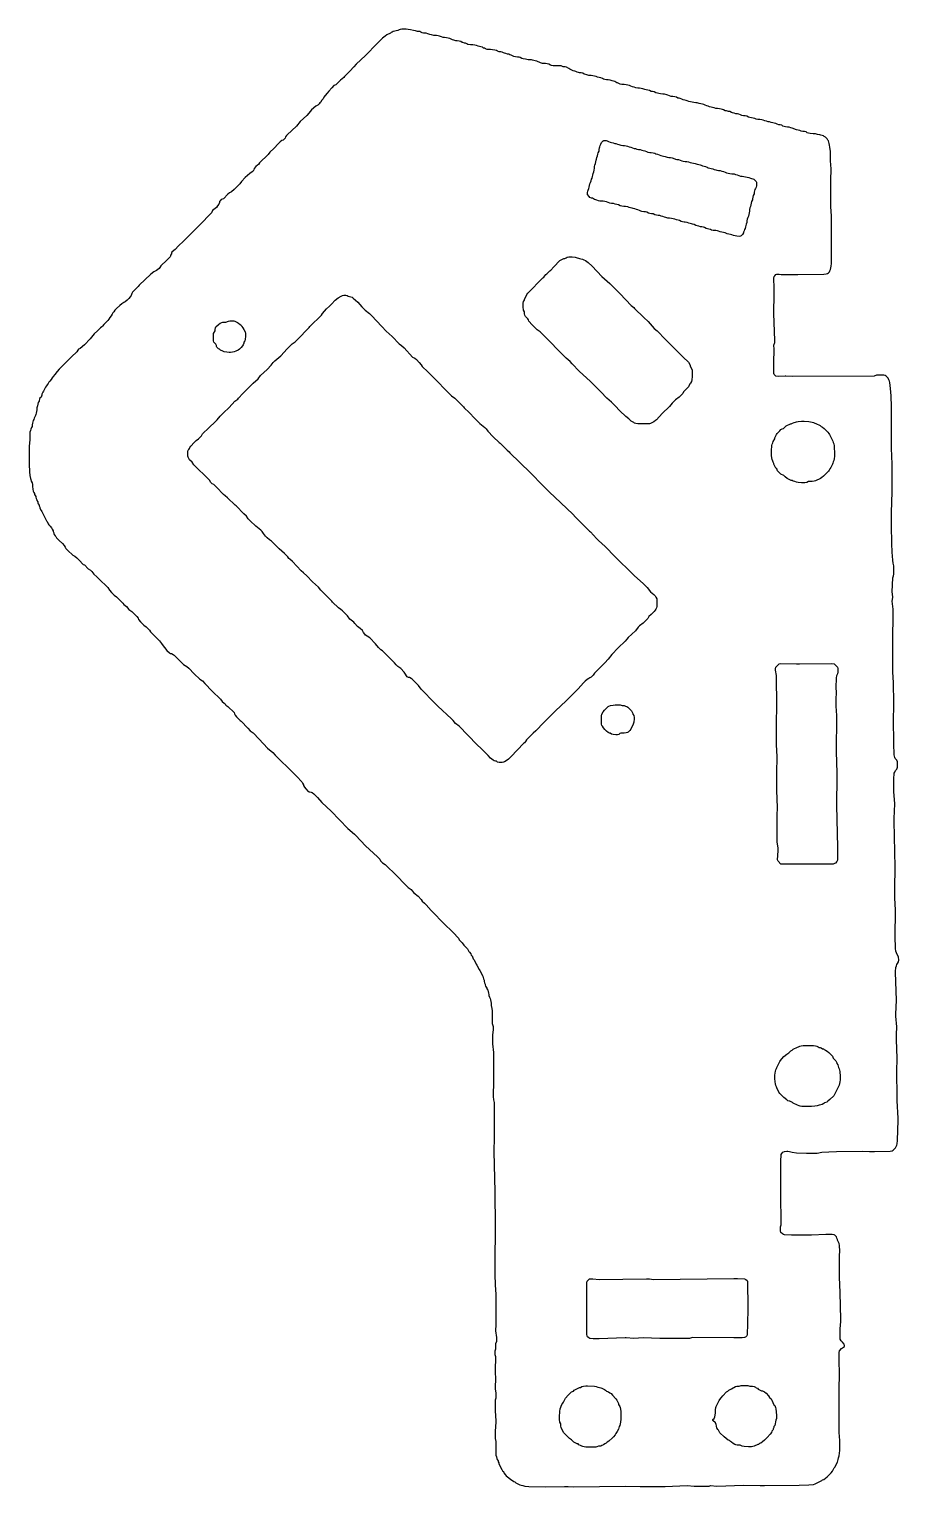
# Model space of a CAD drawing. Header units: metres. Extents: x 0 to 201, y 24 to 297.
# Drawn here: x 153.2 to 197.8, y 121.5 to 196.3 of the extents above; entities that cross this region are included whole.
import ezdxf

# ---------------------------------------------------------------- set-up
doc = ezdxf.new("R2010")
doc.units = ezdxf.units.M

msp = doc.modelspace()

# ---------------------------------------------------------------- linework, layer by layer
for points in [[(172.297, 196.3), (172.212, 196.279), (172.148, 196.257), (172.085, 196.236), (172, 196.215), (171.937, 196.194), (171.852, 196.173), (171.789, 196.151), (171.746, 196.13), (171.704, 196.088), (171.513, 196.003), (171.429, 195.94), (171.302, 195.834), (171.027, 195.559), (170.434, 194.945), (169.947, 194.5), (169.82, 194.374), (169.63, 194.141), (169.355, 193.865), (169.312, 193.823), (169.143, 193.675), (168.91, 193.442), (168.804, 193.4), (168.698, 193.294), (168.55, 193.125), (168.465, 193.019), (168.36, 192.892), (168.296, 192.807), (168.254, 192.722), (168.169, 192.638), (168.127, 192.553), (168.084, 192.511), (168.042, 192.469), (167.979, 192.405), (167.873, 192.341), (167.661, 192.151), (167.513, 191.982), (167.407, 191.876), (167.069, 191.558), (166.878, 191.326), (166.412, 190.881), (166.37, 190.839), (166.328, 190.775), (166.306, 190.712), (166.201, 190.606), (166.137, 190.585), (166.053, 190.521), (165.968, 190.436), (165.714, 190.183), (165.523, 189.992), (165.439, 189.865), (164.994, 189.442), (164.931, 189.357), (164.888, 189.315), (164.804, 189.251), (164.719, 189.145), (164.698, 189.082), (164.655, 189.018), (164.613, 188.976), (164.486, 188.891), (164.253, 188.68), (164.063, 188.489), (163.978, 188.362), (163.682, 188.066), (163.555, 187.96), (163.449, 187.897), (163.364, 187.833), (163.131, 187.6), (163.026, 187.558), (162.962, 187.494), (162.941, 187.452), (162.941, 187.41), (162.899, 187.325), (162.835, 187.24), (162.772, 187.156), (162.708, 187.092), (162.581, 186.986), (162.518, 186.88), (161.904, 186.245), (161.565, 185.907), (161.078, 185.42), (160.824, 185.187), (160.655, 184.997), (160.591, 184.933), (160.486, 184.849), (160.464, 184.806), (160.464, 184.764), (160.422, 184.7), (160.422, 184.658), (160.401, 184.616), (160.232, 184.446), (159.914, 184.15), (159.872, 184.065), (159.829, 184.023), (159.702, 183.917), (159.554, 183.854), (159.406, 183.727), (158.814, 183.155), (158.75, 183.092), (158.475, 182.795), (158.433, 182.732), (158.39, 182.626), (158.348, 182.562), (158.284, 182.478), (158.2, 182.393), (158.094, 182.308), (158.03, 182.266), (157.924, 182.203), (157.819, 182.118), (157.649, 181.97), (157.565, 181.885), (157.501, 181.8), (157.459, 181.737), (157.416, 181.673), (157.374, 181.589), (157.311, 181.504), (157.247, 181.419), (157.205, 181.356), (156.993, 181.144), (156.93, 181.06), (156.887, 181.017), (156.824, 180.975), (156.718, 180.869), (156.676, 180.827), (156.506, 180.657), (156.295, 180.404), (155.998, 180.107), (155.787, 179.917), (155.702, 179.874), (155.66, 179.832), (155.617, 179.747), (155.342, 179.493), (155.194, 179.345), (154.919, 179.07), (154.707, 178.858), (154.601, 178.731), (154.474, 178.583), (154.39, 178.477), (154.347, 178.414), (154.284, 178.329), (154.22, 178.244), (154.178, 178.181), (154.136, 178.118), (154.093, 178.054), (154.051, 177.99), (154.009, 177.927), (153.966, 177.863), (153.903, 177.715), (153.861, 177.673), (153.839, 177.631), (153.818, 177.567), (153.818, 177.525), (153.797, 177.461), (153.776, 177.419), (153.712, 177.356), (153.691, 177.313), (153.67, 177.25), (153.67, 177.207), (153.628, 177.144), (153.606, 177.059), (153.585, 176.975), (153.564, 176.869), (153.564, 176.763), (153.543, 176.678), (153.522, 176.594), (153.501, 176.53), (153.48, 176.466), (153.458, 176.403), (153.416, 176.339), (153.395, 176.276), (153.374, 176.213), (153.352, 176.149), (153.331, 176.085), (153.31, 176.001), (153.31, 175.916), (153.289, 175.853), (153.247, 175.768), (153.225, 175.704), (153.204, 175.62), (153.204, 175.218), (153.162, 174.9), (153.162, 173.969), (153.183, 173.588), (153.204, 173.397), (153.225, 173.249), (153.247, 173.186), (153.268, 173.101), (153.31, 173.016), (153.331, 172.932), (153.331, 172.826), (153.352, 172.699), (153.374, 172.593), (153.395, 172.529), (153.437, 172.466), (153.437, 172.424), (153.501, 172.318), (153.501, 172.275), (153.522, 172.212), (153.564, 172.148), (153.564, 172.106), (153.606, 172.043), (153.606, 172), (153.628, 171.937), (153.67, 171.873), (153.67, 171.831), (153.712, 171.767), (153.712, 171.725), (153.776, 171.598), (153.818, 171.556), (154.051, 171.069), (154.093, 171.027), (154.136, 170.921), (154.178, 170.857), (154.242, 170.794), (154.305, 170.709), (154.347, 170.646), (154.39, 170.561), (154.39, 170.519), (154.432, 170.455), (154.432, 170.413), (154.453, 170.37), (154.495, 170.307), (154.538, 170.265), (154.559, 170.201), (154.707, 170.053), (154.876, 169.905), (154.961, 169.799), (155.004, 169.714), (155.046, 169.651), (155.152, 169.545), (155.406, 169.312), (155.511, 169.249), (155.617, 169.164), (155.723, 169.058), (155.935, 168.825), (155.998, 168.804), (156.189, 168.614), (156.316, 168.529), (156.379, 168.465), (156.485, 168.338), (156.633, 168.19), (156.739, 168.084), (157.205, 167.64), (157.29, 167.513), (157.395, 167.386), (157.522, 167.259), (157.649, 167.174), (157.967, 166.836), (158.03, 166.772), (158.157, 166.666), (158.284, 166.518), (158.433, 166.412), (158.686, 166.158), (158.75, 166.074), (158.771, 166.01), (158.877, 165.883), (159.046, 165.714), (159.173, 165.629), (159.343, 165.46), (159.385, 165.375), (159.851, 164.91), (159.957, 164.782), (160.041, 164.655), (160.105, 164.571), (160.232, 164.423), (160.359, 164.296), (160.422, 164.253), (160.464, 164.253), (160.549, 164.211), (160.613, 164.169), (161.078, 163.703), (161.163, 163.639), (161.248, 163.597), (161.353, 163.512), (161.629, 163.216), (161.925, 162.941), (162.052, 162.856), (162.179, 162.729), (162.56, 162.327), (162.983, 161.925), (163.068, 161.798), (163.174, 161.713), (163.216, 161.671), (163.258, 161.607), (163.364, 161.544), (163.682, 161.226), (163.703, 161.163), (163.745, 161.1), (163.809, 161.015), (163.999, 160.824), (164.042, 160.782), (164.38, 160.422), (164.507, 160.295), (164.655, 160.189), (164.698, 160.147), (165.185, 159.618), (165.396, 159.406), (165.672, 159.173), (165.798, 159.046), (166.73, 158.115), (166.899, 157.946), (167.153, 157.671), (167.195, 157.607), (167.238, 157.522), (167.238, 157.48), (167.301, 157.395), (167.365, 157.311), (167.492, 157.184), (167.534, 157.162), (167.576, 157.162), (167.64, 157.141), (167.682, 157.12), (167.767, 157.057), (167.957, 156.866), (168.19, 156.612), (168.656, 156.168), (169.524, 155.279), (169.862, 154.982), (169.926, 154.919), (170.434, 154.39), (171.048, 153.818), (171.154, 153.712), (171.196, 153.628), (171.302, 153.522), (171.429, 153.437), (172.043, 152.844), (172.445, 152.421), (172.614, 152.252), (172.762, 152.146), (172.826, 152.082), (172.91, 151.977), (173.122, 151.807), (173.291, 151.638), (173.334, 151.553), (173.461, 151.447), (173.546, 151.363), (173.799, 151.066), (174.498, 150.347), (174.858, 150.008), (174.921, 149.945), (175.196, 149.648), (175.239, 149.564), (175.387, 149.416), (175.472, 149.288), (175.662, 149.098), (175.704, 149.035), (175.726, 148.971), (175.768, 148.929), (175.832, 148.844), (175.853, 148.78), (175.895, 148.738), (175.958, 148.59), (176.001, 148.548), (176.107, 148.315), (176.149, 148.273), (176.255, 148.04), (176.297, 147.997), (176.445, 147.701), (176.466, 147.637), (176.488, 147.574), (176.509, 147.489), (176.509, 147.426), (176.53, 147.362), (176.572, 147.299), (176.572, 147.256), (176.594, 147.193), (176.657, 147.087), (176.657, 147.045), (176.699, 146.981), (176.72, 146.918), (176.742, 146.833), (176.763, 146.77), (176.763, 146.706), (176.784, 146.621), (176.826, 146.558), (176.847, 146.494), (176.869, 146.325), (176.869, 146.198), (176.911, 146.05), (176.932, 145.923), (176.932, 145.267), (176.975, 145.119), (176.975, 144.949), (176.953, 144.695), (176.953, 144.357), (176.953, 144.23), (176.996, 143.785), (176.996, 143.595), (176.996, 142.134), (176.996, 142.007), (176.975, 141.859), (176.975, 141.605), (176.975, 141.52), (176.996, 141.351), (177.038, 141.224), (177.038, 140.779), (177.038, 139.277), (177.017, 138.853), (177.017, 138.684), (177.059, 136.652), (177.059, 136.44), (177.059, 136.377), (177.08, 135.128), (177.08, 135.001), (177.08, 134.218), (177.059, 133.583), (177.059, 133.413), (177.059, 133.054), (177.059, 132.969), (177.059, 132.8), (177.059, 132.651), (177.059, 132.482), (177.059, 132.419), (177.08, 131.847), (177.123, 131.381), (177.123, 131.255), (177.123, 131), (177.123, 130.852), (177.123, 129.836), (177.101, 129.498), (177.144, 129.159), (177.144, 128.947), (177.101, 128.841), (177.101, 128.566), (177.059, 128.46), (177.059, 128.291), (177.101, 128.185), (177.08, 127.444), (177.101, 126.979), (177.08, 126.682), (177.08, 126.534), (177.123, 126.301), (177.123, 126.047), (177.08, 125.942), (177.08, 125.391), (177.123, 124.883), (177.123, 124.841), (177.08, 124.333), (177.08, 123.973), (177.123, 123.825), (177.123, 123.126), (177.144, 123.042), (177.165, 122.957), (177.186, 122.894), (177.228, 122.83), (177.228, 122.788), (177.271, 122.724), (177.271, 122.682), (177.419, 122.386), (177.461, 122.322), (177.504, 122.28), (177.525, 122.216), (177.588, 122.132), (177.652, 122.068), (177.779, 121.962), (177.885, 121.878), (177.969, 121.814), (178.033, 121.772), (178.096, 121.751), (178.139, 121.708), (178.35, 121.602), (178.414, 121.581), (178.499, 121.56), (178.604, 121.539), (178.816, 121.518), (179.684, 121.497), (180.636, 121.518), (180.827, 121.518), (181.102, 121.497), (183.769, 121.539), (184.531, 121.518), (184.637, 121.518), (185.695, 121.518), (185.801, 121.518), (186.944, 121.56), (187.304, 121.539), (187.516, 121.539), (188.066, 121.539), (188.129, 121.56), (188.468, 121.539), (189.823, 121.581), (190.69, 121.56), (190.902, 121.56), (192.68, 121.581), (193.188, 121.602), (193.421, 121.624), (193.506, 121.645), (193.844, 121.814), (193.887, 121.856), (193.95, 121.878), (194.035, 121.941), (194.119, 122.005), (194.331, 122.216), (194.395, 122.301), (194.437, 122.364), (194.479, 122.47), (194.522, 122.513), (194.649, 122.767), (194.67, 122.83), (194.691, 122.894), (194.712, 122.978), (194.733, 123.084), (194.755, 123.232), (194.776, 123.359), (194.776, 123.867), (194.733, 124.291), (194.733, 124.354), (194.733, 125.031), (194.733, 125.243), (194.733, 126.682), (194.755, 127.106), (194.755, 127.233), (194.755, 127.444), (194.755, 127.55), (194.733, 127.72), (194.733, 128.312), (194.733, 128.397), (194.755, 128.482), (194.86, 128.588), (195.008, 128.693), (195.008, 128.757), (194.987, 128.82), (194.903, 128.926), (194.839, 128.99), (194.797, 129.074), (194.797, 129.159), (194.797, 129.603), (194.818, 129.984), (194.818, 130.09), (194.797, 131.466), (194.755, 132.249), (194.755, 132.482), (194.755, 133.181), (194.755, 133.371), (194.776, 133.583), (194.755, 133.879), (194.733, 133.985), (194.712, 134.048), (194.649, 134.154), (194.649, 134.197), (194.627, 134.26), (194.606, 134.324), (194.522, 134.408), (194.479, 134.429), (194.374, 134.451), (194.056, 134.451), (193.315, 134.408), (193.231, 134.408), (192.574, 134.408), (192.299, 134.408), (191.939, 134.429), (191.876, 134.451), (191.833, 134.472), (191.749, 134.556), (191.728, 134.62), (191.728, 134.832), (191.77, 134.938), (191.749, 136.588), (191.749, 138.197), (191.77, 138.557), (191.791, 138.599), (191.855, 138.663), (191.939, 138.705), (192.045, 138.726), (192.109, 138.726), (192.193, 138.705), (192.32, 138.663), (192.553, 138.642), (193.061, 138.62), (193.612, 138.62), (193.844, 138.663), (194.204, 138.684), (194.606, 138.705), (195.94, 138.726), (196.3, 138.705), (196.554, 138.705), (197.358, 138.726), (197.464, 138.748), (197.506, 138.769), (197.548, 138.811), (197.591, 138.853), (197.633, 138.896), (197.697, 139.023), (197.718, 139.107), (197.739, 139.277), (197.76, 140.314), (197.76, 140.42), (197.718, 141.309), (197.697, 143.023), (197.718, 143.298), (197.718, 143.489), (197.675, 144.441), (197.675, 144.716), (197.697, 145.097), (197.654, 145.648), (197.654, 145.754), (197.675, 146.473), (197.633, 147.892), (197.633, 147.934), (197.654, 148.145), (197.675, 148.23), (197.697, 148.294), (197.739, 148.357), (197.781, 148.442), (197.802, 148.526), (197.781, 148.696), (197.697, 148.844), (197.675, 148.907), (197.654, 148.992), (197.633, 149.119), (197.612, 149.754), (197.633, 151.045), (197.633, 151.088), (197.591, 151.723), (197.591, 152.188), (197.612, 153.289), (197.57, 155.66), (197.57, 155.787), (197.591, 156.549), (197.548, 157.184), (197.548, 157.819), (197.57, 158.115), (197.591, 158.178), (197.633, 158.263), (197.697, 158.327), (197.718, 158.369), (197.739, 158.433), (197.739, 158.708), (197.697, 158.792), (197.612, 158.877), (197.591, 158.919), (197.57, 159.067), (197.548, 159.639), (197.527, 160.909), (197.527, 161.078), (197.548, 161.353), (197.548, 161.65), (197.548, 161.734), (197.527, 162.75), (197.485, 163.322), (197.485, 163.407), (197.485, 164.655), (197.485, 164.698), (197.506, 166.539), (197.464, 166.941), (197.485, 167.132), (197.485, 167.174), (197.464, 167.428), (197.485, 168.148), (197.527, 168.254), (197.548, 168.338), (197.548, 168.762), (197.506, 168.889), (197.485, 169.058), (197.464, 169.46), (197.443, 169.905), (197.421, 170.836), (197.421, 171.492), (197.464, 172.551), (197.464, 172.593), (197.464, 172.995), (197.464, 173.101), (197.464, 173.672), (197.464, 173.969), (197.421, 174.794), (197.421, 176.911), (197.4, 177.482), (197.379, 177.863), (197.358, 178.012), (197.337, 178.16), (197.316, 178.244), (197.294, 178.308), (197.252, 178.393), (197.146, 178.499), (197.104, 178.52), (197.04, 178.541), (196.66, 178.541), (196.532, 178.499), (192.341, 178.477), (192.003, 178.499), (191.96, 178.499), (191.601, 178.477), (191.495, 178.499), (191.41, 178.583), (191.389, 178.625), (191.389, 178.837), (191.389, 179.409), (191.389, 179.451), (191.41, 179.599), (191.41, 179.79), (191.41, 179.874), (191.389, 180.086), (191.431, 180.213), (191.431, 180.319), (191.389, 181.716), (191.41, 182.711), (191.41, 183.007), (191.389, 183.515), (191.41, 183.6), (191.431, 183.642), (191.495, 183.706), (191.537, 183.727), (191.601, 183.727), (191.664, 183.727), (191.77, 183.706), (192.617, 183.706), (193.95, 183.727), (194.077, 183.748), (194.141, 183.769), (194.183, 183.79), (194.246, 183.854), (194.268, 183.896), (194.289, 183.959), (194.31, 184.044), (194.331, 184.129), (194.352, 184.277), (194.352, 186.711), (194.31, 187.198), (194.31, 187.748), (194.31, 188.341), (194.31, 188.531), (194.331, 189.124), (194.289, 189.547), (194.289, 190.013), (194.268, 190.246), (194.246, 190.352), (194.225, 190.436), (194.204, 190.5), (194.183, 190.564), (194.162, 190.606), (194.119, 190.669), (194.035, 190.754), (193.971, 190.796), (193.929, 190.817), (193.865, 190.839), (193.802, 190.86), (193.738, 190.881), (193.633, 190.902), (193.527, 190.923), (193.4, 190.923), (193.252, 190.945), (193.167, 190.966), (193.103, 190.987), (193.04, 191.029), (192.955, 191.05), (192.871, 191.05), (192.786, 191.071), (192.722, 191.093), (192.638, 191.114), (192.553, 191.135), (192.49, 191.156), (192.384, 191.198), (192.32, 191.22), (192.257, 191.241), (192.172, 191.262), (192.088, 191.262), (191.982, 191.283), (191.918, 191.304), (191.855, 191.326), (191.791, 191.368), (191.707, 191.389), (191.643, 191.389), (191.558, 191.431), (191.495, 191.452), (191.41, 191.474), (191.326, 191.495), (191.241, 191.516), (191.156, 191.537), (191.093, 191.537), (191.008, 191.579), (190.923, 191.601), (190.839, 191.622), (190.775, 191.643), (190.669, 191.664), (190.564, 191.664), (190.479, 191.685), (190.415, 191.707), (190.331, 191.728), (190.246, 191.749), (190.161, 191.77), (190.077, 191.791), (189.992, 191.833), (189.907, 191.855), (189.823, 191.855), (189.738, 191.876), (189.674, 191.897), (189.59, 191.939), (189.526, 191.96), (189.442, 191.96), (189.357, 191.982), (189.272, 192.003), (189.209, 192.024), (189.124, 192.066), (189.061, 192.066), (188.955, 192.109), (188.891, 192.109), (188.807, 192.151), (188.743, 192.172), (188.68, 192.193), (188.595, 192.214), (188.489, 192.236), (188.404, 192.236), (188.32, 192.257), (188.235, 192.278), (188.172, 192.299), (188.087, 192.32), (188.023, 192.341), (187.939, 192.363), (187.854, 192.405), (187.791, 192.426), (187.727, 192.447), (187.642, 192.469), (187.558, 192.49), (187.452, 192.511), (187.388, 192.511), (187.283, 192.532), (187.198, 192.553), (187.113, 192.574), (187.029, 192.595), (186.944, 192.617), (186.88, 192.638), (186.817, 192.659), (186.732, 192.68), (186.669, 192.701), (186.584, 192.744), (186.521, 192.765), (186.457, 192.765), (186.394, 192.807), (186.309, 192.828), (186.203, 192.85), (186.118, 192.85), (186.034, 192.871), (185.949, 192.913), (185.886, 192.934), (185.78, 192.955), (185.695, 192.955), (185.568, 192.976), (185.483, 192.998), (185.42, 193.019), (185.335, 193.04), (185.251, 193.082), (185.166, 193.103), (185.081, 193.103), (184.997, 193.146), (184.912, 193.167), (184.827, 193.188), (184.764, 193.209), (184.658, 193.231), (184.573, 193.252), (184.489, 193.273), (184.404, 193.273), (184.298, 193.294), (184.213, 193.315), (184.129, 193.336), (184.044, 193.379), (183.981, 193.4), (183.896, 193.421), (183.811, 193.442), (183.706, 193.463), (183.578, 193.463), (183.494, 193.484), (183.43, 193.506), (183.367, 193.548), (183.325, 193.548), (183.219, 193.612), (183.155, 193.633), (183.092, 193.654), (182.986, 193.675), (182.88, 193.696), (182.795, 193.696), (182.711, 193.717), (182.647, 193.738), (182.584, 193.76), (182.499, 193.802), (182.414, 193.823), (182.33, 193.844), (182.266, 193.865), (182.181, 193.887), (182.097, 193.908), (182.012, 193.929), (181.885, 193.929), (181.779, 193.95), (181.716, 193.971), (181.652, 193.993), (181.589, 194.035), (181.504, 194.056), (181.419, 194.056), (181.356, 194.077), (181.292, 194.098), (181.229, 194.119), (181.166, 194.141), (181.081, 194.162), (180.911, 194.246), (180.869, 194.289), (180.742, 194.352), (180.679, 194.374), (180.573, 194.374), (180.467, 194.416), (180.065, 194.416), (179.98, 194.437), (179.917, 194.458), (179.832, 194.5), (179.747, 194.522), (179.663, 194.543), (179.514, 194.543), (179.409, 194.564), (179.345, 194.606), (179.282, 194.627), (179.218, 194.649), (179.133, 194.67), (179.07, 194.691), (179.006, 194.712), (178.943, 194.733), (178.774, 194.733), (178.647, 194.755), (178.52, 194.776), (178.456, 194.797), (178.371, 194.839), (178.308, 194.86), (178.223, 194.86), (178.118, 194.881), (178.033, 194.903), (177.969, 194.924), (177.906, 194.966), (177.842, 194.987), (177.779, 195.008), (177.715, 195.008), (177.631, 195.051), (177.567, 195.072), (177.504, 195.093), (177.44, 195.114), (177.377, 195.136), (177.292, 195.136), (177.207, 195.178), (177.144, 195.199), (177.059, 195.22), (176.953, 195.241), (176.847, 195.262), (176.678, 195.262), (176.594, 195.284), (176.53, 195.326), (176.488, 195.326), (176.424, 195.368), (176.339, 195.389), (176.276, 195.411), (176.213, 195.432), (176.128, 195.453), (176.043, 195.474), (175.937, 195.495), (175.81, 195.495), (175.683, 195.517), (175.62, 195.538), (175.556, 195.58), (175.514, 195.58), (175.429, 195.622), (175.387, 195.622), (175.323, 195.665), (175.239, 195.686), (175.133, 195.707), (175.07, 195.707), (174.964, 195.728), (174.9, 195.749), (174.815, 195.792), (174.752, 195.813), (174.667, 195.834), (174.583, 195.855), (174.477, 195.876), (174.413, 195.876), (174.329, 195.898), (174.223, 195.94), (174.159, 195.961), (174.075, 195.982), (173.927, 195.982), (173.821, 196.003), (173.736, 196.024), (173.63, 196.067), (173.546, 196.088), (173.397, 196.088), (173.334, 196.109), (173.27, 196.151), (173.207, 196.173), (173.101, 196.173), (172.995, 196.215), (172.889, 196.236), (172.741, 196.257), (172.614, 196.279), (172.508, 196.3)], [(182.647, 190.564), (182.668, 190.585), (182.774, 190.585), (182.838, 190.564), (182.901, 190.542), (182.986, 190.5), (183.049, 190.479), (183.134, 190.458), (183.219, 190.436), (183.282, 190.436), (183.367, 190.394), (183.43, 190.373), (183.536, 190.352), (183.642, 190.331), (183.727, 190.331), (183.811, 190.309), (183.875, 190.288), (183.959, 190.267), (184.044, 190.246), (184.129, 190.204), (184.213, 190.183), (184.277, 190.183), (184.362, 190.14), (184.446, 190.119), (184.531, 190.119), (184.616, 190.098), (184.679, 190.077), (184.764, 190.055), (184.849, 190.013), (184.912, 189.992), (185.018, 189.971), (185.081, 189.971), (185.187, 189.95), (185.272, 189.928), (185.335, 189.907), (185.42, 189.886), (185.505, 189.844), (185.589, 189.823), (185.653, 189.802), (185.716, 189.78), (185.801, 189.759), (185.907, 189.738), (185.992, 189.717), (186.076, 189.717), (186.161, 189.696), (186.224, 189.674), (186.33, 189.632), (186.415, 189.611), (186.499, 189.611), (186.584, 189.569), (186.669, 189.547), (186.732, 189.526), (186.838, 189.505), (186.923, 189.505), (187.007, 189.484), (187.092, 189.463), (187.177, 189.442), (187.261, 189.421), (187.346, 189.399), (187.452, 189.378), (187.537, 189.357), (187.6, 189.336), (187.664, 189.315), (187.727, 189.293), (187.812, 189.272), (187.875, 189.251), (187.96, 189.209), (188.023, 189.188), (188.108, 189.166), (188.172, 189.145), (188.256, 189.124), (188.32, 189.103), (188.404, 189.082), (188.468, 189.061), (188.553, 189.04), (188.637, 189.04), (188.722, 189.018), (188.807, 188.997), (188.891, 188.955), (188.955, 188.934), (189.04, 188.912), (189.124, 188.891), (189.23, 188.87), (189.357, 188.87), (189.421, 188.849), (189.505, 188.828), (189.59, 188.785), (189.674, 188.764), (189.759, 188.764), (189.844, 188.743), (189.928, 188.722), (190.013, 188.701), (190.098, 188.68), (190.183, 188.659), (190.246, 188.637), (190.309, 188.616), (190.352, 188.595), (190.415, 188.553), (190.479, 188.489), (190.5, 188.447), (190.5, 188.404), (190.5, 188.341), (190.5, 188.256), (190.479, 188.193), (190.436, 188.129), (190.415, 188.066), (190.394, 188.002), (190.373, 187.939), (190.373, 187.854), (190.331, 187.769), (190.309, 187.685), (190.288, 187.6), (190.288, 187.537), (190.246, 187.452), (190.225, 187.367), (190.204, 187.283), (190.183, 187.198), (190.161, 187.135), (190.14, 187.05), (190.14, 186.965), (190.119, 186.88), (190.098, 186.796), (190.077, 186.711), (190.055, 186.626), (190.013, 186.542), (189.992, 186.457), (189.992, 186.373), (189.971, 186.288), (189.95, 186.224), (189.928, 186.161), (189.907, 186.076), (189.886, 186.013), (189.865, 185.949), (189.823, 185.886), (189.823, 185.843), (189.78, 185.759), (189.717, 185.695), (189.674, 185.674), (189.611, 185.653), (189.484, 185.674), (189.399, 185.695), (189.315, 185.716), (189.23, 185.737), (189.166, 185.759), (189.082, 185.78), (188.997, 185.801), (188.891, 185.843), (188.807, 185.864), (188.722, 185.886), (188.637, 185.907), (188.553, 185.928), (188.489, 185.949), (188.404, 185.97), (188.278, 185.97), (188.193, 185.992), (188.129, 186.013), (188.045, 186.034), (187.981, 186.055), (187.918, 186.076), (187.833, 186.118), (187.769, 186.14), (187.685, 186.161), (187.621, 186.161), (187.537, 186.182), (187.452, 186.203), (187.388, 186.224), (187.304, 186.267), (187.219, 186.288), (187.156, 186.309), (187.092, 186.33), (187.029, 186.351), (186.944, 186.373), (186.838, 186.394), (186.775, 186.394), (186.69, 186.415), (186.626, 186.436), (186.542, 186.478), (186.478, 186.499), (186.394, 186.521), (186.309, 186.542), (186.224, 186.563), (186.14, 186.584), (186.034, 186.605), (185.949, 186.605), (185.843, 186.626), (185.78, 186.648), (185.695, 186.69), (185.611, 186.711), (185.526, 186.732), (185.441, 186.732), (185.356, 186.754), (185.272, 186.775), (185.187, 186.817), (185.102, 186.817), (185.018, 186.838), (184.954, 186.859), (184.87, 186.902), (184.806, 186.923), (184.721, 186.923), (184.616, 186.944), (184.552, 186.965), (184.489, 186.986), (184.404, 187.029), (184.34, 187.05), (184.256, 187.071), (184.171, 187.092), (184.108, 187.113), (184.023, 187.135), (183.959, 187.156), (183.896, 187.177), (183.769, 187.198), (183.684, 187.198), (183.578, 187.219), (183.494, 187.24), (183.409, 187.283), (183.325, 187.304), (183.24, 187.325), (183.155, 187.346), (183.049, 187.346), (182.965, 187.367), (182.88, 187.41), (182.795, 187.431), (182.711, 187.452), (182.626, 187.473), (182.457, 187.473), (182.393, 187.494), (182.308, 187.516), (182.245, 187.537), (182.181, 187.558), (182.076, 187.621), (182.033, 187.621), (181.949, 187.664), (181.906, 187.706), (181.822, 187.812), (181.822, 187.918), (181.843, 187.981), (181.864, 188.045), (181.885, 188.129), (181.906, 188.193), (181.927, 188.278), (181.949, 188.362), (181.97, 188.426), (182.012, 188.51), (182.033, 188.595), (182.054, 188.659), (182.076, 188.743), (182.097, 188.807), (182.118, 188.891), (182.139, 188.976), (182.16, 189.061), (182.181, 189.166), (182.181, 189.251), (182.203, 189.315), (182.224, 189.399), (182.245, 189.484), (182.266, 189.569), (182.287, 189.632), (182.308, 189.717), (182.33, 189.802), (182.351, 189.886), (182.372, 189.95), (182.414, 190.034), (182.414, 190.119), (182.435, 190.204), (182.457, 190.267), (182.478, 190.331), (182.499, 190.394), (182.541, 190.479), (182.626, 190.564)], [(180.869, 184.616), (181.038, 184.616), (181.187, 184.594), (181.292, 184.573), (181.356, 184.552), (181.419, 184.531), (181.483, 184.51), (181.568, 184.489), (181.631, 184.468), (181.716, 184.425), (181.779, 184.383), (181.864, 184.319), (182.054, 184.129), (182.562, 183.6), (182.965, 183.24), (183.494, 182.711), (184.065, 182.118), (184.192, 182.012), (184.235, 181.97), (184.721, 181.504), (184.933, 181.292), (185.251, 180.933), (185.399, 180.827), (185.822, 180.382), (185.97, 180.234), (186.584, 179.62), (186.732, 179.472), (187.007, 179.218), (187.092, 179.049), (187.092, 179.006), (187.177, 178.858), (187.198, 178.795), (187.198, 178.477), (187.177, 178.308), (187.156, 178.223), (187.113, 178.139), (187.071, 178.096), (187.007, 177.948), (186.754, 177.694), (186.711, 177.609), (186.521, 177.419), (186.33, 177.271), (186.161, 177.101), (186.034, 176.932), (185.653, 176.572), (185.356, 176.255), (185.314, 176.213), (185.23, 176.149), (185.06, 176.064), (184.997, 176.043), (184.404, 176.043), (184.298, 176.064), (184.235, 176.085), (184.192, 176.107), (184.129, 176.149), (184.065, 176.191), (183.938, 176.297), (183.79, 176.424), (183.473, 176.72), (183.24, 176.975), (183.049, 177.165), (182.816, 177.356), (182.499, 177.694), (182.393, 177.8), (182.097, 178.096), (181.97, 178.223), (181.398, 178.752), (181.038, 179.133), (180.933, 179.239), (180.721, 179.409), (179.493, 180.657), (179.387, 180.763), (179.239, 180.869), (178.985, 181.123), (178.816, 181.314), (178.795, 181.377), (178.752, 181.441), (178.647, 181.547), (178.604, 181.631), (178.583, 181.695), (178.583, 181.8), (178.541, 181.885), (178.52, 182.054), (178.52, 182.245), (178.541, 182.33), (178.583, 182.393), (178.583, 182.435), (178.71, 182.689), (178.752, 182.753), (179.536, 183.536), (179.578, 183.578), (179.684, 183.706), (179.726, 183.748), (179.895, 183.896), (179.938, 183.938), (180.086, 184.108), (180.404, 184.425), (180.615, 184.531), (180.657, 184.531), (180.721, 184.573), (180.785, 184.594)], [(169.312, 182.647), (169.418, 182.647), (169.481, 182.626), (169.545, 182.605), (169.608, 182.584), (169.672, 182.562), (169.736, 182.541), (169.799, 182.499), (170.032, 182.287), (170.243, 182.054), (170.413, 181.885), (170.624, 181.716), (170.73, 181.61), (171.26, 181.038), (171.492, 180.806), (171.789, 180.53), (172.148, 180.149), (172.275, 180.065), (172.403, 179.938), (172.847, 179.472), (172.953, 179.409), (173.037, 179.345), (173.186, 179.197), (173.291, 179.07), (173.334, 178.985), (173.63, 178.71), (173.672, 178.668), (174.138, 178.202), (174.498, 177.821), (174.837, 177.482), (175.006, 177.356), (175.451, 176.911), (175.493, 176.869), (175.747, 176.636), (176.043, 176.318), (176.297, 176.064), (176.551, 175.853), (176.615, 175.789), (176.699, 175.662), (176.975, 175.387), (177.292, 175.091), (177.334, 175.048), (177.694, 174.689), (177.8, 174.604), (177.842, 174.561), (178.88, 173.546), (179.028, 173.397), (179.387, 173.016), (179.768, 172.635), (179.853, 172.551), (180.446, 172), (181.06, 171.408), (181.208, 171.26), (181.631, 170.836), (181.927, 170.54), (181.97, 170.498), (182.287, 170.159), (182.393, 170.053), (182.732, 169.757), (182.816, 169.672), (183.155, 169.312), (184.235, 168.254), (184.679, 167.852), (184.891, 167.64), (185.06, 167.428), (185.23, 167.28), (185.293, 167.217), (185.335, 167.153), (185.378, 167.069), (185.378, 166.666), (185.356, 166.603), (185.335, 166.539), (185.293, 166.476), (185.251, 166.412), (185.081, 166.264), (184.975, 166.158), (184.912, 166.053), (184.679, 165.82), (184.489, 165.672), (184.425, 165.608), (184.277, 165.417), (183.917, 165.079), (183.832, 164.994), (183.748, 164.888), (183.388, 164.55), (183.07, 164.211), (182.88, 163.978), (182.711, 163.788), (182.181, 163.258), (182.118, 163.153), (182.012, 163.047), (181.949, 163.005), (181.885, 162.983), (181.8, 162.92), (181.695, 162.835), (181.61, 162.75), (181.335, 162.454), (180.721, 161.84), (180.171, 161.311), (180.086, 161.226), (179.578, 160.719), (179.176, 160.295), (179.028, 160.168), (178.922, 160.062), (178.774, 159.914), (178.689, 159.829), (178.647, 159.745), (178.583, 159.681), (178.541, 159.639), (177.906, 158.983), (177.758, 158.835), (177.652, 158.75), (177.567, 158.708), (177.504, 158.686), (177.44, 158.665), (177.292, 158.665), (177.207, 158.686), (177.144, 158.729), (177.101, 158.729), (177.038, 158.75), (176.975, 158.792), (176.847, 158.898), (176.72, 159.025), (176.382, 159.364), (176.149, 159.597), (175.239, 160.528), (175.048, 160.676), (174.921, 160.824), (174.837, 160.909), (174.138, 161.565), (173.99, 161.713), (173.291, 162.433), (173.143, 162.624), (172.826, 162.941), (172.762, 162.983), (172.678, 163.026), (172.635, 163.026), (172.572, 163.068), (172.529, 163.11), (172.487, 163.195), (172.403, 163.301), (172.233, 163.491), (172.085, 163.597), (172, 163.682), (171.916, 163.788), (171.789, 163.893), (171.302, 164.401), (171.217, 164.444), (171.09, 164.571), (170.942, 164.761), (170.646, 165.058), (170.519, 165.142), (170.434, 165.206), (170.392, 165.248), (170.328, 165.333), (170.265, 165.439), (170.159, 165.544), (170.011, 165.65), (169.884, 165.798), (169.82, 165.862), (169.63, 166.031), (169.503, 166.201), (169.249, 166.455), (169.164, 166.518), (169.037, 166.603), (168.741, 166.899), (168.698, 166.941), (168.127, 167.513), (168.021, 167.661), (167.703, 167.936), (167.407, 168.254), (167.238, 168.402), (167.132, 168.508), (166.688, 168.974), (166.539, 169.1), (166.497, 169.143), (166.434, 169.227), (166.264, 169.397), (165.989, 169.63), (165.693, 169.947), (165.608, 170.032), (165.502, 170.095), (165.375, 170.201), (165.291, 170.286), (165.185, 170.413), (165.121, 170.519), (165.058, 170.582), (164.804, 170.794), (164.507, 171.069), (164.401, 171.175), (164.317, 171.302), (164.19, 171.429), (163.788, 171.831), (163.745, 171.873), (163.343, 172.254), (163.216, 172.36), (163.131, 172.424), (163.089, 172.466), (162.835, 172.741), (162.645, 172.932), (162.56, 172.974), (162.475, 173.059), (162.433, 173.143), (162.391, 173.186), (161.607, 173.948), (161.523, 174.075), (161.396, 174.202), (161.332, 174.329), (161.311, 174.392), (161.311, 174.625), (161.332, 174.689), (161.353, 174.731), (161.396, 174.773), (161.417, 174.837), (161.459, 174.9), (161.629, 175.091), (161.734, 175.196), (161.862, 175.281), (162.01, 175.429), (162.052, 175.535), (162.137, 175.62), (162.306, 175.747), (162.814, 176.255), (162.962, 176.445), (163.131, 176.615), (163.428, 176.89), (163.724, 177.207), (163.872, 177.313), (163.915, 177.356), (164.126, 177.609), (164.655, 178.139), (164.91, 178.35), (165.036, 178.52), (165.375, 178.837), (165.587, 179.049), (165.693, 179.197), (165.777, 179.282), (166.074, 179.536), (166.412, 179.895), (166.666, 180.149), (166.814, 180.255), (166.92, 180.361), (167.534, 180.996), (167.576, 181.038), (168.169, 181.631), (168.212, 181.716), (168.423, 181.949), (168.571, 182.076), (168.677, 182.181), (168.868, 182.393), (169.016, 182.52), (169.185, 182.605), (169.249, 182.626)], [(163.47, 181.335), (163.661, 181.335), (163.724, 181.314), (163.851, 181.25), (163.915, 181.208), (163.999, 181.144), (164.042, 181.102), (164.084, 181.038), (164.126, 180.975), (164.19, 180.89), (164.253, 180.763), (164.274, 180.679), (164.274, 180.552), (164.253, 180.382), (164.232, 180.298), (164.19, 180.234), (164.19, 180.192), (164.148, 180.107), (164.105, 180.044), (164.042, 179.959), (163.957, 179.874), (163.893, 179.832), (163.767, 179.768), (163.682, 179.747), (163.597, 179.726), (163.491, 179.705), (163.428, 179.705), (163.301, 179.726), (163.174, 179.747), (163.11, 179.768), (162.983, 179.832), (162.941, 179.874), (162.877, 179.895), (162.793, 179.98), (162.772, 180.023), (162.772, 180.065), (162.75, 180.128), (162.645, 180.234), (162.624, 180.298), (162.624, 180.679), (162.708, 180.827), (162.708, 180.89), (162.729, 180.975), (162.75, 181.017), (162.877, 181.144), (162.962, 181.208), (163.047, 181.25), (163.11, 181.271), (163.258, 181.271), (163.386, 181.314)], [(192.807, 176.191), (192.934, 176.191), (193.188, 176.17), (193.273, 176.149), (193.357, 176.128), (193.421, 176.107), (193.484, 176.085), (193.548, 176.064), (193.76, 175.958), (193.823, 175.916), (193.887, 175.874), (193.971, 175.81), (194.162, 175.62), (194.204, 175.556), (194.246, 175.493), (194.416, 175.154), (194.437, 175.091), (194.458, 175.027), (194.479, 174.921), (194.5, 174.477), (194.5, 174.392), (194.479, 174.244), (194.458, 174.159), (194.437, 174.096), (194.416, 174.032), (194.395, 173.969), (194.31, 173.799), (194.268, 173.736), (194.225, 173.672), (194.183, 173.609), (193.929, 173.355), (193.844, 173.291), (193.781, 173.249), (193.527, 173.122), (193.463, 173.101), (193.357, 173.08), (193.167, 173.08), (193.082, 173.037), (192.976, 173.016), (192.807, 173.016), (192.638, 173.037), (192.553, 173.059), (192.469, 173.08), (192.384, 173.101), (192.32, 173.143), (192.278, 173.143), (192.066, 173.249), (191.96, 173.334), (191.897, 173.397), (191.749, 173.461), (191.579, 173.63), (191.537, 173.736), (191.495, 173.778), (191.452, 173.842), (191.389, 173.969), (191.389, 174.011), (191.347, 174.075), (191.326, 174.138), (191.304, 174.223), (191.283, 174.308), (191.262, 174.413), (191.262, 174.667), (191.283, 174.942), (191.304, 175.006), (191.326, 175.07), (191.347, 175.133), (191.431, 175.281), (191.431, 175.323), (191.516, 175.493), (191.558, 175.556), (191.643, 175.641), (191.685, 175.683), (191.749, 175.747), (191.812, 175.789), (191.876, 175.81), (191.939, 175.853), (192.024, 175.937), (192.236, 176.043), (192.278, 176.043), (192.341, 176.085), (192.426, 176.107), (192.49, 176.128), (192.553, 176.149), (192.638, 176.17)], [(191.728, 163.745), (192.553, 163.724), (192.701, 163.724), (194.352, 163.745), (194.479, 163.724), (194.522, 163.703), (194.627, 163.597), (194.649, 163.555), (194.67, 163.491), (194.67, 163.301), (194.649, 163.216), (194.606, 163.11), (194.585, 163.005), (194.564, 162.496), (194.585, 162.285), (194.585, 162.179), (194.564, 162.01), (194.564, 161.607), (194.564, 161.565), (194.606, 161.078), (194.606, 161.015), (194.585, 159.237), (194.627, 158.115), (194.627, 157.946), (194.606, 156.464), (194.649, 154.326), (194.649, 153.649), (194.627, 153.585), (194.543, 153.501), (194.5, 153.48), (194.437, 153.458), (191.749, 153.458), (191.601, 153.606), (191.579, 153.67), (191.601, 154.136), (191.601, 154.263), (191.558, 154.601), (191.558, 154.813), (191.558, 155.215), (191.558, 155.448), (191.558, 155.871), (191.558, 155.956), (191.579, 156.358), (191.537, 157.226), (191.537, 157.416), (191.537, 157.903), (191.537, 158.115), (191.558, 158.983), (191.516, 159.576), (191.516, 159.702), (191.516, 160.401), (191.516, 160.719), (191.537, 161.544), (191.516, 163.131), (191.474, 163.407), (191.474, 163.47), (191.495, 163.555), (191.516, 163.597), (191.622, 163.703), (191.664, 163.724)], [(183.24, 161.629), (183.494, 161.629), (183.6, 161.586), (183.706, 161.586), (183.769, 161.565), (183.832, 161.544), (183.896, 161.502), (184.087, 161.311), (184.15, 161.184), (184.15, 161.142), (184.192, 161.078), (184.213, 160.972), (184.213, 160.909), (184.192, 160.74), (184.171, 160.634), (184.044, 160.38), (184.002, 160.316), (183.917, 160.232), (183.875, 160.21), (183.811, 160.189), (183.706, 160.168), (183.536, 160.168), (183.473, 160.147), (183.43, 160.105), (183.367, 160.083), (183.282, 160.083), (183.134, 160.105), (183.049, 160.126), (182.986, 160.168), (182.944, 160.168), (182.88, 160.21), (182.795, 160.274), (182.711, 160.359), (182.647, 160.443), (182.584, 160.528), (182.562, 160.57), (182.541, 160.634), (182.541, 161.057), (182.562, 161.142), (182.626, 161.269), (182.689, 161.353), (182.88, 161.544), (182.922, 161.565), (183.007, 161.586), (183.134, 161.607)], [(192.892, 144.145), (193.421, 144.145), (193.527, 144.124), (193.59, 144.103), (193.654, 144.082), (193.717, 144.039), (193.76, 144.039), (193.823, 144.018), (193.887, 143.976), (193.929, 143.976), (193.971, 143.933), (194.035, 143.912), (194.119, 143.849), (194.204, 143.785), (194.395, 143.595), (194.437, 143.489), (194.564, 143.362), (194.606, 143.298), (194.627, 143.256), (194.627, 143.214), (194.67, 143.15), (194.691, 143.087), (194.712, 143.023), (194.733, 142.939), (194.755, 142.875), (194.776, 142.811), (194.797, 142.558), (194.797, 142.388), (194.776, 142.282), (194.755, 142.198), (194.733, 142.113), (194.712, 142.049), (194.5, 141.626), (194.458, 141.563), (194.268, 141.372), (194.162, 141.287), (194.098, 141.245), (193.993, 141.203), (193.95, 141.16), (193.865, 141.118), (193.802, 141.097), (193.717, 141.076), (193.612, 141.055), (193.484, 141.034), (193.315, 141.012), (192.828, 141.012), (192.744, 141.034), (192.68, 141.055), (192.595, 141.076), (192.384, 141.182), (192.341, 141.224), (192.214, 141.287), (192.172, 141.287), (192.109, 141.309), (192.045, 141.351), (191.897, 141.478), (191.685, 141.69), (191.643, 141.753), (191.537, 141.965), (191.516, 142.028), (191.495, 142.092), (191.474, 142.177), (191.452, 142.282), (191.431, 142.452), (191.431, 142.621), (191.452, 142.727), (191.474, 142.833), (191.495, 142.896), (191.516, 142.96), (191.537, 143.023), (191.685, 143.32), (191.728, 143.383), (191.791, 143.468), (191.897, 143.573), (192.045, 143.701), (192.151, 143.764), (192.257, 143.87), (192.32, 143.912), (192.384, 143.954), (192.595, 144.06), (192.659, 144.082), (192.722, 144.103), (192.786, 144.124)], [(182.033, 132.165), (182.097, 132.165), (182.414, 132.143), (184.849, 132.165), (184.997, 132.165), (185.208, 132.143), (189.336, 132.186), (189.526, 132.186), (189.886, 132.165), (189.95, 132.143), (190.013, 132.08), (190.034, 132.038), (190.055, 130.683), (190.055, 130.641), (190.034, 129.857), (190.013, 129.307), (189.992, 129.244), (189.928, 129.18), (189.886, 129.159), (189.759, 129.138), (189.336, 129.138), (187.219, 129.159), (187.05, 129.117), (186.88, 129.117), (185.526, 129.117), (184.679, 129.138), (184.192, 129.117), (183.811, 129.138), (183.748, 129.138), (182.414, 129.095), (182.118, 129.095), (181.949, 129.117), (181.885, 129.138), (181.822, 129.201), (181.8, 129.244), (181.779, 129.307), (181.779, 129.561), (181.779, 131.593), (181.779, 131.995), (181.8, 132.059), (181.885, 132.143), (181.927, 132.165)], [(181.737, 126.682), (181.822, 126.682), (182.181, 126.661), (182.266, 126.64), (182.351, 126.619), (182.435, 126.598), (182.499, 126.577), (182.562, 126.555), (182.689, 126.492), (182.753, 126.45), (182.795, 126.407), (182.901, 126.365), (182.965, 126.323), (183.028, 126.28), (183.113, 126.196), (183.282, 126.005), (183.325, 125.942), (183.409, 125.772), (183.409, 125.73), (183.473, 125.624), (183.494, 125.561), (183.515, 125.476), (183.536, 125.37), (183.536, 124.968), (183.515, 124.82), (183.494, 124.735), (183.473, 124.65), (183.451, 124.587), (183.43, 124.523), (183.409, 124.46), (183.346, 124.333), (183.303, 124.291), (183.282, 124.227), (183.24, 124.164), (183.155, 124.058), (183.113, 124.016), (182.922, 123.846), (182.838, 123.783), (182.774, 123.74), (182.711, 123.698), (182.647, 123.656), (182.562, 123.613), (182.499, 123.592), (182.393, 123.592), (182.308, 123.55), (182.245, 123.529), (181.737, 123.529), (181.652, 123.55), (181.589, 123.571), (181.525, 123.592), (181.462, 123.613), (181.377, 123.656), (181.335, 123.698), (181.292, 123.698), (181.123, 123.783), (180.996, 123.91), (180.89, 123.973), (180.636, 124.227), (180.594, 124.291), (180.467, 124.545), (180.446, 124.608), (180.446, 124.735), (180.404, 124.82), (180.382, 124.947), (180.382, 125.095), (180.404, 125.37), (180.425, 125.497), (180.446, 125.582), (180.467, 125.645), (180.509, 125.73), (180.552, 125.793), (180.594, 125.836), (180.657, 125.984), (180.7, 126.047), (180.827, 126.196), (180.996, 126.365), (181.102, 126.407), (181.144, 126.45), (181.208, 126.492), (181.419, 126.598), (181.462, 126.598), (181.525, 126.64), (181.61, 126.661)], [(189.717, 126.704), (190.055, 126.704), (190.161, 126.661), (190.288, 126.661), (190.373, 126.64), (190.436, 126.619), (190.479, 126.577), (190.542, 126.555), (190.585, 126.513), (190.754, 126.428), (190.796, 126.428), (190.839, 126.407), (190.902, 126.365), (190.987, 126.301), (191.114, 126.174), (191.156, 126.09), (191.241, 126.005), (191.283, 125.942), (191.389, 125.709), (191.431, 125.666), (191.452, 125.624), (191.474, 125.561), (191.495, 125.497), (191.516, 125.18), (191.516, 125.01), (191.495, 124.926), (191.474, 124.841), (191.452, 124.735), (191.431, 124.65), (191.389, 124.587), (191.389, 124.545), (191.347, 124.481), (191.347, 124.439), (191.326, 124.397), (191.283, 124.354), (191.262, 124.291), (191.198, 124.206), (191.05, 124.037), (190.902, 123.888), (190.796, 123.804), (190.712, 123.74), (190.648, 123.719), (190.606, 123.677), (190.564, 123.677), (190.5, 123.635), (190.436, 123.613), (190.373, 123.592), (190.309, 123.571), (190.246, 123.55), (190.077, 123.55), (189.865, 123.571), (189.759, 123.592), (189.653, 123.635), (189.505, 123.635), (189.442, 123.656), (189.378, 123.677), (189.293, 123.719), (189.209, 123.783), (189.166, 123.825), (189.103, 123.867), (189.04, 123.888), (188.934, 123.973), (188.828, 124.058), (188.616, 124.269), (188.574, 124.333), (188.553, 124.397), (188.51, 124.439), (188.468, 124.523), (188.447, 124.587), (188.447, 124.629), (188.426, 124.693), (188.383, 124.778), (188.256, 124.904), (188.256, 124.947), (188.32, 125.01), (188.362, 125.095), (188.383, 125.285), (188.383, 125.455), (188.404, 125.561), (188.426, 125.624), (188.574, 125.92), (188.616, 125.984), (188.68, 126.069), (188.764, 126.174), (188.955, 126.365), (189.018, 126.407), (189.082, 126.45), (189.145, 126.492), (189.209, 126.534), (189.421, 126.64), (189.484, 126.661), (189.611, 126.661)]]:
    msp.add_lwpolyline(points, close=True)

doc.saveas('drawing.dxf')
